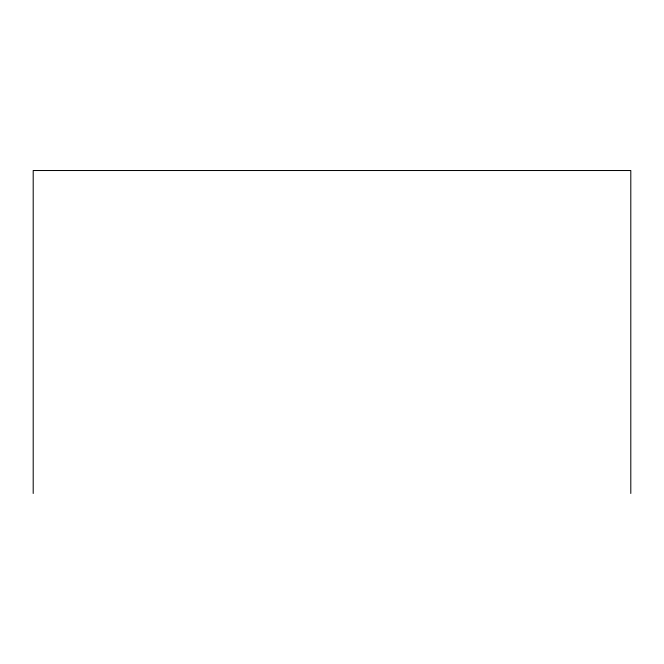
<?xml version="1.0" encoding="UTF-8"?>
<svg xmlns="http://www.w3.org/2000/svg" width="664" height="664" viewBox="0 0 664 664"><rect width="100%" height="100%" fill="white"/><g stroke="black" fill="none" stroke-linecap="round" stroke-linejoin="round"><path stroke-width="1" d="M630.8 493.476L630.8 170.523L33.2 170.523L33.2 493.476"/></g></svg>
